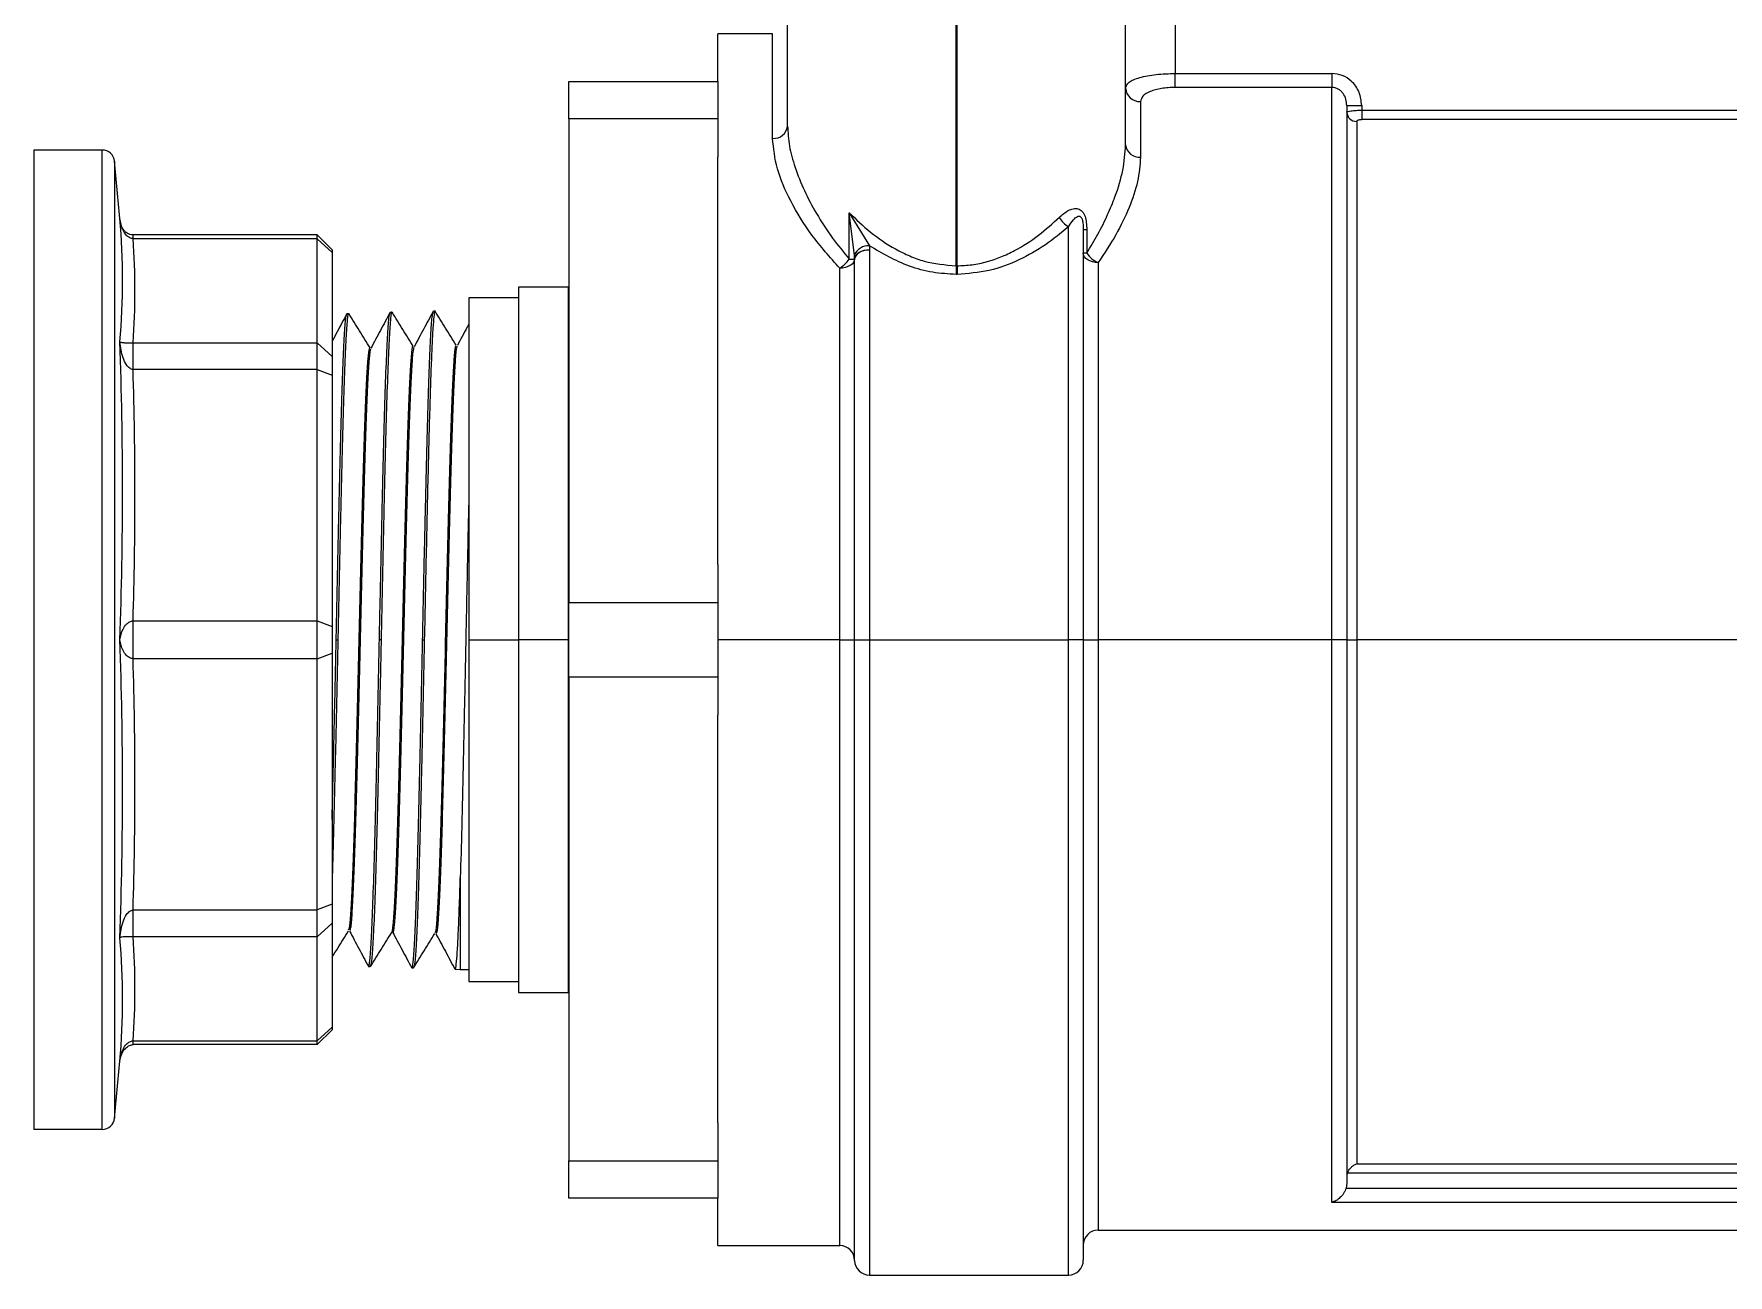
# Model space of a CAD drawing. Header units: centimetres. Extents: x -13594 to 4017, y -3206 to 1780.
# Drawn here: x -7241.1 to -7151.1, y -1927.8 to -1861.9 of the extents above; entities that cross this region are included whole.
import ezdxf

# ---------------------------------------------------------------- set-up
doc = ezdxf.new("R2010")
doc.units = ezdxf.units.CM

msp = doc.modelspace()

# ---------------------------------------------------------------- linework, layer by layer
at = {"color": 7, "linetype": 'Continuous', "lineweight": 25}
for p, q in [((-7201.057, -1866.791), (-7201.057, -1844.58)), ((-7192.11, -1874.21), (-7192.11, -1844.58)), ((-7192.057, -1874.21), (-7192.057, -1844.58)), ((-7183.11, -1867.793), (-7183.11, -1844.58)), ((-7180.471, -1844.58), (-7180.471, -1864.004)), ((-7201.849, -1861.9), (-7204.752, -1861.9)), ((-7204.752, -1864.427), (-7204.752, -1861.9)), ((-7201.849, -1867.446), (-7201.849, -1861.9)), ((-7212.67, -1864.427), (-7204.752, -1864.427)), ((-7212.67, -1866.406), (-7212.67, -1864.427)), ((-7204.752, -1864.427), (-7204.752, -1866.406)), ((-7180.471, -1864.744), (-7180.471, -1864.004)), ((-7180.471, -1864.004), (-7172.158, -1864.004)), ((-7172.158, -1864.004), (-7172.158, -1864.744)), ((-7172.158, -1864.744), (-7180.471, -1864.744)), ((-7172.158, -1894.065), (-7172.158, -1864.744)), ((-7182.319, -1865.489), (-7182.319, -1868.441)), ((-7171.366, -1865.702), (-7171.366, -1894.065)), ((-7171.366, -1865.702), (-7170.574, -1865.702)), ((-7170.574, -1865.702), (-7170.574, -1865.953)), ((-7170.574, -1865.953), (-7170.574, -1866.444)), ((-7170.574, -1865.953), (-7138.374, -1865.953)), ((-7204.752, -1866.406), (-7212.67, -1866.406)), ((-7212.67, -1866.406), (-7212.67, -1892.086)), ((-7204.752, -1866.406), (-7204.752, -1868.423)), ((-7170.838, -1866.547), (-7170.838, -1894.065)), ((-7138.374, -1866.444), (-7170.574, -1866.444)), ((-7237.441, -1868.069), (-7241.067, -1868.069)), ((-7241.067, -1868.069), (-7241.067, -1920.061)), ((-7237.441, -1920.061), (-7237.441, -1868.069)), ((-7236.785, -1868.663), (-7236.785, -1919.467)), ((-7204.752, -1890.069), (-7204.752, -1868.423)), ((-7197.784, -1871.392), (-7196.714, -1873.15)), ((-7197.784, -1873.852), (-7197.784, -1871.392)), ((-7197.5, -1873.641), (-7197.784, -1871.392)), ((-7226.024, -1872.572), (-7235.802, -1872.572)), ((-7235.802, -1872.773), (-7235.802, -1872.572)), ((-7225.232, -1873.364), (-7226.024, -1872.572)), ((-7226.024, -1872.773), (-7226.024, -1872.572)), ((-7186.146, -1894.065), (-7186.146, -1872.148)), ((-7185.354, -1872.297), (-7185.354, -1894.065)), ((-7185.171, -1872.297), (-7185.354, -1872.297)), ((-7185.171, -1872.297), (-7185.171, -1873.535)), ((-7226.024, -1872.773), (-7235.802, -1872.773)), ((-7226.024, -1878.295), (-7226.024, -1872.773)), ((-7226.024, -1872.773), (-7225.232, -1873.504)), ((-7225.232, -1873.364), (-7225.232, -1873.504)), ((-7225.232, -1873.504), (-7225.232, -1879.027)), ((-7196.703, -1873.379), (-7196.703, -1894.065)), ((-7185.171, -1873.535), (-7185.354, -1873.535)), ((-7198.286, -1894.065), (-7198.286, -1874.338)), ((-7197.784, -1873.852), (-7197.494, -1873.852)), ((-7197.494, -1894.065), (-7197.494, -1873.858)), ((-7192.11, -1874.21), (-7192.057, -1874.21)), ((-7192.11, -1874.21), (-7192.11, -1874.666)), ((-7192.057, -1874.21), (-7192.057, -1874.666)), ((-7184.562, -1874.041), (-7184.562, -1894.065)), ((-7212.696, -1875.347), (-7215.335, -1875.347)), ((-7215.335, -1875.347), (-7215.335, -1894.065)), ((-7212.696, -1875.347), (-7212.696, -1894.065)), ((-7192.057, -1874.666), (-7192.11, -1874.666)), ((-7215.335, -1875.921), (-7217.974, -1875.921)), ((-7217.974, -1875.921), (-7217.974, -1894.065)), ((-7224.356, -1876.754), (-7224.445, -1876.757)), ((-7222.061, -1876.682), (-7222.15, -1876.685)), ((-7219.767, -1876.611), (-7219.855, -1876.613)), ((-7235.802, -1879.723), (-7235.802, -1878.295)), ((-7235.802, -1878.295), (-7226.024, -1878.295)), ((-7226.024, -1879.723), (-7226.024, -1878.295)), ((-7226.024, -1878.295), (-7225.232, -1879.027)), ((-7226.024, -1879.723), (-7235.802, -1879.723)), ((-7226.024, -1893.055), (-7226.024, -1879.723)), ((-7226.024, -1879.723), (-7225.232, -1880.026)), ((-7225.232, -1879.027), (-7225.232, -1880.026)), ((-7225.232, -1880.026), (-7225.232, -1893.358)), ((-7204.752, -1890.069), (-7204.752, -1892.086)), ((-7212.67, -1896.045), (-7212.67, -1892.086)), ((-7212.67, -1892.086), (-7204.752, -1892.086)), ((-7204.752, -1892.086), (-7204.752, -1896.045)), ((-7235.802, -1895.075), (-7235.802, -1893.055)), ((-7235.802, -1893.055), (-7226.024, -1893.055)), ((-7226.024, -1895.075), (-7226.024, -1893.055)), ((-7226.024, -1893.055), (-7225.232, -1893.358)), ((-7225.232, -1893.358), (-7225.232, -1894.772)), ((-7225.019, -1894.065), (-7224.929, -1894.065)), ((-7222.634, -1894.065), (-7222.724, -1894.065)), ((-7220.429, -1894.065), (-7220.339, -1894.065)), ((-7217.974, -1894.065), (-7215.335, -1894.065)), ((-7217.974, -1894.065), (-7217.974, -1912.21)), ((-7215.335, -1894.065), (-7215.335, -1912.784)), ((-7212.696, -1894.065), (-7215.335, -1894.065)), ((-7212.696, -1894.065), (-7212.696, -1912.784)), ((-7198.286, -1894.065), (-7204.752, -1894.065)), ((-7198.286, -1894.065), (-7197.494, -1894.065)), ((-7198.286, -1926.23), (-7198.286, -1894.065)), ((-7197.494, -1894.065), (-7196.703, -1894.065)), ((-7197.494, -1927.012), (-7197.494, -1894.065)), ((-7196.703, -1894.065), (-7186.146, -1894.065)), ((-7196.703, -1894.065), (-7196.703, -1927.794)), ((-7185.354, -1894.065), (-7186.146, -1894.065)), ((-7186.146, -1927.794), (-7186.146, -1894.065)), ((-7185.354, -1894.065), (-7185.354, -1927.002)), ((-7185.354, -1894.065), (-7184.562, -1894.065)), ((-7172.158, -1894.065), (-7184.562, -1894.065)), ((-7184.562, -1894.065), (-7184.562, -1925.406)), ((-7172.158, -1923.939), (-7172.158, -1894.065)), ((-7171.366, -1894.065), (-7172.158, -1894.065)), ((-7171.366, -1894.065), (-7171.366, -1922.921)), ((-7171.366, -1894.065), (-7170.838, -1894.065)), ((-7170.838, -1894.065), (-7170.838, -1921.885)), ((-7121.963, -1894.065), (-7170.838, -1894.065)), ((-7226.024, -1895.075), (-7235.802, -1895.075)), ((-7226.024, -1895.075), (-7225.232, -1894.772)), ((-7226.024, -1908.407), (-7226.024, -1895.075)), ((-7225.232, -1894.772), (-7225.232, -1908.104)), ((-7204.752, -1896.045), (-7212.67, -1896.045)), ((-7212.67, -1896.045), (-7212.67, -1921.724)), ((-7204.752, -1896.045), (-7204.752, -1898.061)), ((-7204.752, -1919.707), (-7204.752, -1898.061)), ((-7218.428, -1906.697), (-7218.428, -1911.561)), ((-7235.802, -1908.407), (-7226.024, -1908.407)), ((-7235.802, -1909.835), (-7235.802, -1908.407)), ((-7225.232, -1908.104), (-7226.024, -1908.407)), ((-7226.024, -1909.835), (-7226.024, -1908.407)), ((-7225.232, -1908.104), (-7225.232, -1909.104)), ((-7225.232, -1909.104), (-7226.024, -1909.835)), ((-7225.232, -1909.104), (-7225.232, -1914.626)), ((-7226.024, -1909.835), (-7235.802, -1909.835)), ((-7226.024, -1915.357), (-7226.024, -1909.835)), ((-7223.297, -1911.409), (-7223.208, -1911.412)), ((-7221.002, -1911.481), (-7220.913, -1911.484)), ((-7218.708, -1911.553), (-7218.428, -1911.561)), ((-7218.428, -1911.561), (-7217.974, -1911.561)), ((-7217.974, -1912.21), (-7215.335, -1912.21)), ((-7215.335, -1912.784), (-7212.696, -1912.784)), ((-7225.232, -1914.626), (-7226.024, -1915.357)), ((-7225.232, -1914.767), (-7226.024, -1915.558)), ((-7225.232, -1914.626), (-7225.232, -1914.767)), ((-7235.802, -1915.357), (-7226.024, -1915.357)), ((-7235.802, -1915.558), (-7235.802, -1915.357)), ((-7226.024, -1915.558), (-7235.802, -1915.558)), ((-7226.024, -1915.558), (-7226.024, -1915.357)), ((-7237.441, -1920.061), (-7241.067, -1920.061)), ((-7204.752, -1919.707), (-7204.752, -1921.724)), ((-7212.67, -1921.724), (-7204.752, -1921.724)), ((-7212.67, -1923.703), (-7212.67, -1921.724)), ((-7204.752, -1921.724), (-7204.752, -1923.703)), ((-7170.838, -1921.885), (-7138.552, -1921.885)), ((-7171.366, -1922.921), (-7171.406, -1923.184)), ((-7138.552, -1922.38), (-7171.334, -1922.38)), ((-7204.752, -1923.703), (-7212.67, -1923.703)), ((-7204.752, -1926.23), (-7204.752, -1923.703)), ((-7171.406, -1923.184), (-7138.552, -1923.184)), ((-7138.896, -1923.939), (-7172.158, -1923.939)), ((-7184.562, -1925.406), (-7140.243, -1925.406)), ((-7204.752, -1926.23), (-7198.286, -1926.23)), ((-7196.703, -1927.794), (-7186.146, -1927.794))]:
    msp.add_line(p, q, dxfattribs=at).dxf.unprotected_set("ltscale", 0)
at = {"color": 7, "linetype": 'Continuous', "lineweight": 25, "flags": 128}
for points in [[(-7196.703, -1873.366), (-7196.856, -1873.377), (-7197.003, -1873.405), (-7197.139, -1873.45), (-7197.259, -1873.511), (-7197.357, -1873.584), (-7197.431, -1873.668), (-7197.477, -1873.758), (-7197.494, -1873.852)], [(-7196.703, -1873.379), (-7196.856, -1873.388), (-7197.003, -1873.415), (-7197.139, -1873.459), (-7197.259, -1873.519), (-7197.357, -1873.591), (-7197.431, -1873.674), (-7197.477, -1873.764), (-7197.494, -1873.858)], [(-7184.562, -1874.041), (-7184.717, -1874.031), (-7184.865, -1874.003), (-7185.002, -1873.956), (-7185.122, -1873.893), (-7185.22, -1873.816), (-7185.294, -1873.729), (-7185.339, -1873.634), (-7185.354, -1873.535)], [(-7197.494, -1873.858), (-7197.511, -1873.952), (-7197.557, -1874.042), (-7197.631, -1874.125), (-7197.73, -1874.198), (-7197.849, -1874.257), (-7197.985, -1874.301), (-7198.133, -1874.329), (-7198.286, -1874.338)]]:
    msp.add_lwpolyline(points, dxfattribs=at).dxf.unprotected_set("ltscale", 0)
at = {"color": 7, "linetype": 'Continuous', "lineweight": 25}
for centre, radius, start, end in [((-7182.352, -1864.731), 0.759, 182.76405, 272.52004), ((-7170.857, -1866.038), 0.51, 182.25821, 272.09284), ((-7201.786, -1866.715), 0.733, 265.12018, 354.10015), ((-7237.441, -1868.729), 0.66, 5.67849, 90), ((-7182.384, -1867.713), 0.731, 186.30706, 275.15327), ((-7492.247, -1894.065), 256.722, 4.99831, 5.67849), ((-7273.904, -1874.973), 37.545, 354.99492, 5.00508), ((-7185.303, -1870.88), 1.523, 209.68614, 236.41845), ((-7273.321, -1875.534), 37.621, 355.79113, 4.20887), ((-7196.768, -1873.937), 0.789, 86.03451, 157.9458), ((-7184.08, -1872.841), 1.294, 212.47972, 248.12545), ((-7199.076, -1873.018), 1.538, 300.91901, 327.16713), ((-7454.785, -1886.157), 218.427, 357.92519, 2.07481), ((-7454.686, -1886.389), 218.985, 358.25566, 1.74434), ((-7454.785, -1901.973), 218.427, 357.92519, 2.07481), ((-7454.686, -1901.741), 218.985, 358.25566, 1.74434), ((-7273.904, -1913.157), 37.545, 354.99492, 5.00508), ((-7273.321, -1912.596), 37.621, 355.79113, 4.20887), ((-7492.247, -1894.065), 256.722, 354.32151, 355.00169), ((-7237.441, -1919.402), 0.66, 270, 354.32151), ((-7184.562, -1926.197), 0.792, 90, 180), ((-7198.286, -1927.022), 0.792, 0.71622, 90), ((-7196.703, -1927.002), 0.792, 180.71622, 270), ((-7186.146, -1927.002), 0.792, 270, 0)]:
    msp.add_arc(centre, radius, start, end, dxfattribs=at).dxf.unprotected_set("ltscale", 0)
for points, knots in [([(-7183.11, -1864.767), (-7183.073, -1864.663), (-7182.999, -1864.455), (-7182.499, -1864.245), (-7181.962, -1864.121), (-7181.492, -1864.054), (-7180.989, -1864.012), (-7180.643, -1864.006), (-7180.471, -1864.004)], [0, 0, 0, 0, 0.249451, 0.498546, 0.627638, 0.754044, 0.87806, 1, 1, 1, 1]), ([(-7170.574, -1865.702), (-7170.602, -1865.461), (-7170.657, -1864.979), (-7171.063, -1864.418), (-7171.59, -1864.068), (-7171.968, -1864.025), (-7172.158, -1864.004)], [0, 0, 0, 0, 0.28032, 0.559683, 0.779866, 1, 1, 1, 1]), ([(-7180.471, -1864.744), (-7180.596, -1864.747), (-7180.846, -1864.752), (-7181.202, -1864.796), (-7181.528, -1864.862), (-7181.898, -1864.984), (-7182.243, -1865.188), (-7182.293, -1865.389), (-7182.319, -1865.489)], [0, 0, 0, 0, 0.125876, 0.251081, 0.375759, 0.501431, 0.750517, 1, 1, 1, 1]), ([(-7171.366, -1865.702), (-7171.375, -1865.59), (-7171.393, -1865.364), (-7171.525, -1865.101), (-7171.678, -1864.929), (-7171.821, -1864.827), (-7171.982, -1864.758), (-7172.1, -1864.749), (-7172.158, -1864.744)], [0, 0, 0, 0, 0.250429, 0.500034, 0.630172, 0.750076, 0.877253, 1, 1, 1, 1]), ([(-7171.366, -1866.058), (-7171.362, -1866.05), (-7171.353, -1866.034), (-7171.281, -1866.008), (-7171.166, -1865.986), (-7171.014, -1865.97), (-7170.83, -1865.956), (-7170.676, -1865.954), (-7170.574, -1865.953)], [0, 0, 0, 0, 0.1528826, 0.2873481, 0.5002281, 0.6304555, 0.7573055, 1, 1, 1, 1]), ([(-7201.057, -1866.791), (-7201.036, -1867.142), (-7200.994, -1867.845), (-7200.676, -1869.001), (-7200.195, -1870.203), (-7199.526, -1871.464), (-7198.739, -1872.691), (-7198.087, -1873.483), (-7197.784, -1873.852)], [0, 0, 0, 0, 0.163404, 0.327212, 0.499885, 0.666912, 0.844961, 1, 1, 1, 1]), ([(-7170.838, -1866.547), (-7170.833, -1866.532), (-7170.824, -1866.503), (-7170.756, -1866.468), (-7170.668, -1866.448), (-7170.606, -1866.445), (-7170.574, -1866.444)], [0, 0, 0, 0, 0.280869, 0.559556, 0.779385, 1, 1, 1, 1]), ([(-7198.286, -1874.338), (-7198.803, -1873.755), (-7199.838, -1872.589), (-7200.924, -1870.79), (-7201.691, -1869.035), (-7201.796, -1867.977), (-7201.849, -1867.446)], [0, 0, 0, 0, 0.2498703, 0.5001797, 0.7491492, 1, 1, 1, 1]), ([(-7185.171, -1873.535), (-7184.969, -1873.201), (-7184.554, -1872.518), (-7184.059, -1871.519), (-7183.588, -1870.375), (-7183.201, -1869.112), (-7183.141, -1868.233), (-7183.11, -1867.793)], [0, 0, 0, 0, 0.166925, 0.340869, 0.500999, 0.750204, 1, 1, 1, 1]), ([(-7182.319, -1868.441), (-7182.351, -1868.868), (-7182.416, -1869.721), (-7182.895, -1871.121), (-7183.585, -1872.569), (-7184.237, -1873.551), (-7184.562, -1874.041)], [0, 0, 0, 0, 0.249679, 0.498698, 0.749461, 1, 1, 1, 1]), ([(-7235.802, -1872.773), (-7235.831, -1872.77), (-7235.893, -1872.763), (-7236.019, -1872.711), (-7236.193, -1872.571), (-7236.411, -1872.228), (-7236.465, -1871.91), (-7236.501, -1871.698)], [0, 0, 0, 0, 0.0518207, 0.1095272, 0.2509281, 0.5004265, 1, 1, 1, 1]), ([(-7197.784, -1871.392), (-7197.42, -1871.742), (-7196.691, -1872.443), (-7195.573, -1873.209), (-7194.587, -1873.694), (-7193.535, -1874.089), (-7192.684, -1874.161), (-7192.11, -1874.21)], [0, 0, 0, 0, 0.250318, 0.500708, 0.630429, 0.750788, 1, 1, 1, 1]), ([(-7192.057, -1874.21), (-7191.791, -1874.199), (-7191.25, -1874.177), (-7190.469, -1874.008), (-7189.713, -1873.75), (-7188.77, -1873.307), (-7187.692, -1872.609), (-7186.982, -1871.959), (-7186.626, -1871.634)], [0, 0, 0, 0, 0.123036, 0.249716, 0.370397, 0.499667, 0.749654, 1, 1, 1, 1]), ([(-7186.626, -1871.634), (-7186.471, -1871.5), (-7186.237, -1871.297), (-7185.895, -1871.169), (-7185.678, -1871.163), (-7185.518, -1871.229), (-7185.412, -1871.318), (-7185.325, -1871.442), (-7185.243, -1871.636), (-7185.181, -1871.927), (-7185.175, -1872.167), (-7185.171, -1872.297)], [0, 0, 0, 0, 0.248463, 0.373531, 0.498323, 0.562284, 0.623855, 0.685148, 0.749321, 0.86409, 1, 1, 1, 1]), ([(-7186.146, -1872.148), (-7186.061, -1872.013), (-7185.918, -1871.785), (-7185.72, -1871.603), (-7185.589, -1871.567), (-7185.523, -1871.585), (-7185.478, -1871.625), (-7185.447, -1871.671), (-7185.42, -1871.729), (-7185.386, -1871.841), (-7185.358, -1872.038), (-7185.355, -1872.202), (-7185.354, -1872.297)], [0, 0, 0, 0, 0.296189, 0.498576, 0.567875, 0.623726, 0.653275, 0.682932, 0.714609, 0.749875, 0.856017, 1, 1, 1, 1]), ([(-7235.802, -1872.572), (-7235.853, -1872.571), (-7235.927, -1872.568), (-7236.065, -1872.519), (-7236.174, -1872.451), (-7236.279, -1872.348), (-7236.368, -1872.215), (-7236.436, -1872.059), (-7236.46, -1871.956), (-7236.473, -1871.9)], [0, 0, 0, 0, 0.233539, 0.34243, 0.44947, 0.562572, 0.688038, 0.833294, 1, 1, 1, 1]), ([(-7186.146, -1872.148), (-7186.541, -1872.473), (-7187.331, -1873.121), (-7188.742, -1873.928), (-7190.327, -1874.539), (-7191.481, -1874.623), (-7192.057, -1874.666)], [0, 0, 0, 0, 0.25056, 0.500775, 0.750585, 1, 1, 1, 1]), ([(-7196.714, -1873.15), (-7196.711, -1873.19), (-7196.705, -1873.262), (-7196.703, -1873.335), (-7196.703, -1873.366)], [0, 0, 0, 0, 0.559998, 1, 1, 1, 1]), ([(-7192.11, -1874.666), (-7192.525, -1874.644), (-7193.373, -1874.598), (-7194.996, -1874.153), (-7196.03, -1873.549), (-7196.714, -1873.15)], [0, 0, 0, 0, 0.245621, 0.500981, 1, 1, 1, 1]), ([(-7196.703, -1873.366), (-7196.703, -1873.369), (-7196.703, -1873.373), (-7196.703, -1873.377), (-7196.703, -1873.379)], [0, 0, 0, 0, 0.56, 1, 1, 1, 1]), ([(-7197.494, -1873.852), (-7197.495, -1873.813), (-7197.496, -1873.742), (-7197.499, -1873.672), (-7197.5, -1873.641)], [0, 0, 0, 0, 0.560001, 1, 1, 1, 1]), ([(-7197.494, -1873.858), (-7197.494, -1873.857), (-7197.494, -1873.855), (-7197.494, -1873.853), (-7197.494, -1873.852)], [0, 0, 0, 0, 0.56, 1, 1, 1, 1]), ([(-7224.457, -1876.767), (-7224.626, -1877.082), (-7224.885, -1877.564), (-7225.143, -1878.045), (-7225.232, -1878.211)], [0, 0, 0, 0, 0.654955, 1, 1, 1, 1]), ([(-7225.019, -1894.065), (-7224.995, -1892.933), (-7224.947, -1890.67), (-7224.875, -1887.404), (-7224.803, -1884.393), (-7224.732, -1881.754), (-7224.66, -1879.584), (-7224.588, -1877.983), (-7224.517, -1876.952), (-7224.469, -1876.822), (-7224.445, -1876.757)], [0, 0, 0, 0, 0.124943, 0.249903, 0.374879, 0.49987, 0.624879, 0.749903, 0.874943, 1, 1, 1, 1]), ([(-7224.345, -1876.803), (-7224.349, -1876.785), (-7224.376, -1876.644), (-7224.427, -1877.019), (-7224.499, -1877.962), (-7224.571, -1879.587), (-7224.643, -1881.751), (-7224.714, -1884.392), (-7224.786, -1887.403), (-7224.858, -1890.669), (-7224.906, -1892.933), (-7224.929, -1894.065)], [0, 0, 0, 0, 0.018261, 0.141034, 0.263791, 0.386532, 0.509258, 0.631967, 0.754661, 0.877338, 1, 1, 1, 1]), ([(-7223.22, -1878.575), (-7223.409, -1878.271), (-7223.786, -1877.662), (-7224.163, -1877.054), (-7224.352, -1876.75)], [0, 0, 0, 0, 0.499984, 1, 1, 1, 1]), ([(-7222.162, -1876.697), (-7222.332, -1877.012), (-7222.67, -1877.643), (-7223.009, -1878.273), (-7223.178, -1878.589)], [0, 0, 0, 0, 0.500019, 1, 1, 1, 1]), ([(-7222.724, -1894.065), (-7222.7, -1892.929), (-7222.652, -1890.656), (-7222.58, -1887.376), (-7222.509, -1884.353), (-7222.437, -1881.703), (-7222.365, -1879.524), (-7222.293, -1877.917), (-7222.222, -1876.881), (-7222.174, -1876.751), (-7222.15, -1876.685)], [0, 0, 0, 0, 0.1249436, 0.2499033, 0.3748791, 0.499871, 0.6248791, 0.7499033, 0.8749436, 1, 1, 1, 1]), ([(-7222.047, -1876.744), (-7222.052, -1876.72), (-7222.08, -1876.571), (-7222.132, -1876.946), (-7222.204, -1877.896), (-7222.276, -1879.527), (-7222.348, -1881.7), (-7222.419, -1884.352), (-7222.491, -1887.375), (-7222.563, -1890.655), (-7222.611, -1892.929), (-7222.634, -1894.065)], [0, 0, 0, 0, 0.022637, 0.144863, 0.267073, 0.389266, 0.511445, 0.633607, 0.755754, 0.877885, 1, 1, 1, 1]), ([(-7220.923, -1878.507), (-7221.111, -1878.203), (-7221.488, -1877.595), (-7221.866, -1876.986), (-7222.054, -1876.682)], [0, 0, 0, 0, 0.499986, 1, 1, 1, 1]), ([(-7219.864, -1876.617), (-7220.033, -1876.932), (-7220.372, -1877.563), (-7220.71, -1878.194), (-7220.88, -1878.509)], [0, 0, 0, 0, 0.500018, 1, 1, 1, 1]), ([(-7220.429, -1894.065), (-7220.405, -1892.924), (-7220.357, -1890.642), (-7220.285, -1887.349), (-7220.214, -1884.313), (-7220.142, -1881.653), (-7220.07, -1879.463), (-7219.998, -1877.855), (-7219.932, -1876.867), (-7219.889, -1876.74), (-7219.87, -1876.684)], [0, 0, 0, 0, 0.128302, 0.2566205, 0.3849555, 0.5133069, 0.6416749, 0.7700593, 0.8984602, 1, 1, 1, 1]), ([(-7219.774, -1876.642), (-7219.777, -1876.637), (-7219.797, -1876.609), (-7219.834, -1876.883), (-7219.885, -1877.476), (-7219.935, -1878.415), (-7219.986, -1879.645), (-7220.036, -1881.152), (-7220.087, -1882.905), (-7220.137, -1884.871), (-7220.188, -1887.012), (-7220.238, -1889.287), (-7220.289, -1891.653), (-7220.323, -1893.261), (-7220.339, -1894.065)], [0, 0, 0, 0, 0.017622, 0.106969, 0.196309, 0.28564, 0.374963, 0.464279, 0.553586, 0.642885, 0.732176, 0.821458, 0.910733, 1, 1, 1, 1]), ([(-7218.65, -1878.426), (-7218.838, -1878.123), (-7219.215, -1877.515), (-7219.592, -1876.908), (-7219.781, -1876.604)], [0, 0, 0, 0, 0.499996, 1, 1, 1, 1]), ([(-7217.981, -1877.313), (-7218.012, -1877.372), (-7218.213, -1877.746), (-7218.414, -1878.12), (-7218.583, -1878.435)], [0, 0, 0, 0, 0.157089, 1, 1, 1, 1]), ([(-7235.802, -1879.723), (-7235.831, -1879.718), (-7235.893, -1879.705), (-7236.019, -1879.63), (-7236.193, -1879.435), (-7236.411, -1878.964), (-7236.465, -1878.535), (-7236.501, -1878.249)], [0, 0, 0, 0, 0.051821, 0.109527, 0.250928, 0.500426, 1, 1, 1, 1]), ([(-7236.501, -1878.249), (-7236.465, -1878.263), (-7236.411, -1878.283), (-7236.193, -1878.298), (-7236.019, -1878.301), (-7235.893, -1878.299), (-7235.831, -1878.296), (-7235.802, -1878.295)], [0, 0, 0, 0, 0.499556, 0.749062, 0.890459, 0.94817, 1, 1, 1, 1]), ([(-7223.239, -1878.627), (-7223.25, -1878.612), (-7223.284, -1878.565), (-7223.342, -1879.099), (-7223.412, -1880.185), (-7223.483, -1881.816), (-7223.553, -1883.892), (-7223.624, -1886.346), (-7223.694, -1889.084), (-7223.764, -1892.006), (-7223.835, -1895.004), (-7223.905, -1897.966), (-7223.976, -1900.783), (-7224.046, -1903.35), (-7224.116, -1905.572), (-7224.187, -1907.373), (-7224.257, -1908.659), (-7224.32, -1909.398), (-7224.36, -1909.449), (-7224.376, -1909.47)], [0, 0, 0, 0, 0.028604, 0.090602, 0.152592, 0.214572, 0.276544, 0.338507, 0.400461, 0.462406, 0.524343, 0.58627, 0.648189, 0.710099, 0.772001, 0.833893, 0.895777, 0.957652, 1, 1, 1, 1]), ([(-7224.299, -1909.503), (-7224.28, -1909.48), (-7224.237, -1909.431), (-7224.17, -1908.665), (-7224.1, -1907.374), (-7224.029, -1905.574), (-7223.959, -1903.352), (-7223.888, -1900.784), (-7223.818, -1897.967), (-7223.748, -1895.004), (-7223.677, -1892.006), (-7223.607, -1889.083), (-7223.536, -1886.344), (-7223.466, -1883.89), (-7223.396, -1881.815), (-7223.325, -1880.179), (-7223.255, -1879.109), (-7223.204, -1878.593), (-7223.176, -1878.616), (-7223.172, -1878.619)], [0, 0, 0, 0, 0.052386, 0.114766, 0.177155, 0.239552, 0.301959, 0.364374, 0.426798, 0.489231, 0.551673, 0.614124, 0.676583, 0.739052, 0.801529, 0.864015, 0.92651, 0.989014, 1, 1, 1, 1]), ([(-7220.944, -1878.502), (-7220.946, -1878.496), (-7220.971, -1878.402), (-7221.019, -1878.759), (-7221.09, -1879.607), (-7221.16, -1881.053), (-7221.23, -1882.964), (-7221.301, -1885.29), (-7221.371, -1887.939), (-7221.441, -1890.814), (-7221.512, -1893.809), (-7221.582, -1896.812), (-7221.653, -1899.713), (-7221.723, -1902.404), (-7221.793, -1904.786), (-7221.864, -1906.766), (-7221.934, -1908.293), (-7222.005, -1909.226), (-7222.052, -1909.648), (-7222.077, -1909.591), (-7222.078, -1909.589)], [0, 0, 0, 0, 0.004152, 0.066317, 0.128474, 0.190622, 0.252761, 0.314892, 0.377013, 0.439126, 0.50123, 0.563325, 0.625412, 0.687489, 0.749558, 0.811618, 0.873669, 0.935712, 0.997745, 1, 1, 1, 1]), ([(-7222.005, -1909.561), (-7221.999, -1909.577), (-7221.97, -1909.661), (-7221.917, -1909.241), (-7221.847, -1908.292), (-7221.777, -1906.769), (-7221.706, -1904.788), (-7221.636, -1902.405), (-7221.565, -1899.714), (-7221.495, -1896.813), (-7221.425, -1893.809), (-7221.354, -1890.814), (-7221.284, -1887.938), (-7221.213, -1885.288), (-7221.143, -1882.964), (-7221.073, -1881.046), (-7221.002, -1879.625), (-7220.936, -1878.732), (-7220.893, -1878.598), (-7220.873, -1878.538)], [0, 0, 0, 0, 0.014745, 0.076913, 0.13909, 0.201275, 0.263469, 0.325673, 0.387885, 0.450105, 0.512335, 0.574573, 0.636821, 0.699077, 0.761342, 0.823615, 0.885898, 0.948189, 1, 1, 1, 1]), ([(-7218.656, -1878.487), (-7218.67, -1878.489), (-7218.706, -1878.494), (-7218.767, -1879.142), (-7218.837, -1880.352), (-7218.907, -1882.097), (-7218.978, -1884.276), (-7219.048, -1886.82), (-7219.119, -1889.63), (-7219.189, -1892.604), (-7219.259, -1895.631), (-7219.33, -1898.6), (-7219.4, -1901.399), (-7219.47, -1903.927), (-7219.541, -1906.087), (-7219.611, -1907.81), (-7219.682, -1908.989), (-7219.738, -1909.599), (-7219.772, -1909.599), (-7219.782, -1909.599)], [0, 0, 0, 0, 0.035365, 0.097978, 0.160582, 0.223178, 0.285764, 0.348342, 0.410911, 0.473471, 0.536022, 0.598565, 0.661099, 0.723624, 0.78614, 0.848647, 0.911146, 0.973636, 1, 1, 1, 1]), ([(-7219.709, -1909.617), (-7219.695, -1909.622), (-7219.656, -1909.634), (-7219.594, -1908.998), (-7219.524, -1907.81), (-7219.454, -1906.089), (-7219.383, -1903.929), (-7219.313, -1901.4), (-7219.243, -1898.6), (-7219.172, -1895.631), (-7219.102, -1892.604), (-7219.031, -1889.629), (-7218.961, -1886.818), (-7218.891, -1884.274), (-7218.82, -1882.095), (-7218.75, -1880.349), (-7218.679, -1879.143), (-7218.622, -1878.509), (-7218.588, -1878.499), (-7218.577, -1878.496)], [0, 0, 0, 0, 0.03927, 0.101383, 0.163505, 0.225636, 0.287775, 0.349924, 0.412081, 0.474246, 0.536421, 0.598604, 0.660796, 0.722997, 0.785206, 0.847425, 0.909651, 0.971887, 1, 1, 1, 1]), ([(-7236.501, -1894.065), (-7236.465, -1893.872), (-7236.411, -1893.583), (-7236.193, -1893.261), (-7236.019, -1893.125), (-7235.893, -1893.07), (-7235.831, -1893.06), (-7235.802, -1893.055)], [0, 0, 0, 0, 0.499556, 0.749062, 0.890459, 0.94817, 1, 1, 1, 1]), ([(-7235.802, -1895.075), (-7235.831, -1895.07), (-7235.893, -1895.06), (-7236.019, -1895.005), (-7236.193, -1894.869), (-7236.411, -1894.547), (-7236.465, -1894.258), (-7236.501, -1894.065)], [0, 0, 0, 0, 0.051821, 0.109527, 0.250928, 0.500426, 1, 1, 1, 1]), ([(-7225.232, -1903.601), (-7225.209, -1902.646), (-7225.162, -1900.716), (-7225.09, -1897.455), (-7225.043, -1895.195), (-7225.019, -1894.065)], [0, 0, 0, 0, 0.32831, 0.664133, 1, 1, 1, 1]), ([(-7224.929, -1894.065), (-7224.953, -1895.196), (-7225.001, -1897.458), (-7225.073, -1900.731), (-7225.145, -1903.704), (-7225.198, -1905.749), (-7225.227, -1906.608), (-7225.232, -1906.764)], [0, 0, 0, 0, 0.236908, 0.473785, 0.710632, 0.947448, 1, 1, 1, 1]), ([(-7223.316, -1911.322), (-7223.31, -1911.356), (-7223.28, -1911.523), (-7223.226, -1911.155), (-7223.154, -1910.205), (-7223.082, -1908.582), (-7223.011, -1906.415), (-7222.939, -1903.769), (-7222.867, -1900.75), (-7222.795, -1897.474), (-7222.748, -1895.201), (-7222.724, -1894.065)], [0, 0, 0, 0, 0.031437, 0.152453, 0.273484, 0.394531, 0.515593, 0.636672, 0.757765, 0.878875, 1, 1, 1, 1]), ([(-7222.634, -1894.065), (-7222.658, -1895.202), (-7222.706, -1897.474), (-7222.778, -1900.751), (-7222.85, -1903.771), (-7222.921, -1906.416), (-7222.993, -1908.589), (-7223.065, -1910.191), (-7223.136, -1911.221), (-7223.184, -1911.348), (-7223.208, -1911.412)], [0, 0, 0, 0, 0.125056, 0.250097, 0.375121, 0.500129, 0.625121, 0.750097, 0.875056, 1, 1, 1, 1]), ([(-7221.017, -1911.411), (-7221.012, -1911.438), (-7220.984, -1911.594), (-7220.931, -1911.223), (-7220.859, -1910.273), (-7220.787, -1908.642), (-7220.716, -1906.466), (-7220.644, -1903.809), (-7220.572, -1900.778), (-7220.5, -1897.488), (-7220.453, -1895.206), (-7220.429, -1894.065)], [0, 0, 0, 0, 0.025384, 0.147156, 0.268944, 0.390748, 0.512567, 0.634402, 0.756252, 0.878118, 1, 1, 1, 1]), ([(-7220.339, -1894.065), (-7220.363, -1895.206), (-7220.411, -1897.488), (-7220.483, -1900.779), (-7220.555, -1903.811), (-7220.626, -1906.467), (-7220.698, -1908.649), (-7220.77, -1910.258), (-7220.842, -1911.292), (-7220.889, -1911.42), (-7220.913, -1911.484)], [0, 0, 0, 0, 0.125056, 0.250096, 0.375121, 0.500129, 0.625121, 0.750096, 0.875056, 1, 1, 1, 1]), ([(-7218.707, -1911.519), (-7218.703, -1911.529), (-7218.681, -1911.584), (-7218.641, -1911.313), (-7218.588, -1910.698), (-7218.535, -1909.694), (-7218.482, -1908.384), (-7218.446, -1907.259), (-7218.428, -1906.697)], [0, 0, 0, 0, 0.045109, 0.236051, 0.427011, 0.617989, 0.808985, 1, 1, 1, 1]), ([(-7236.501, -1909.881), (-7236.465, -1909.595), (-7236.411, -1909.166), (-7236.193, -1908.695), (-7236.019, -1908.5), (-7235.893, -1908.425), (-7235.831, -1908.413), (-7235.802, -1908.407)], [0, 0, 0, 0, 0.499556, 0.749062, 0.890459, 0.94817, 1, 1, 1, 1]), ([(-7225.232, -1910.913), (-7225.133, -1910.753), (-7224.845, -1910.289), (-7224.558, -1909.825), (-7224.369, -1909.521)], [0, 0, 0, 0, 0.344552, 1, 1, 1, 1]), ([(-7224.311, -1909.533), (-7224.146, -1909.84), (-7223.813, -1910.461), (-7223.479, -1911.082), (-7223.31, -1911.398)], [0, 0, 0, 0, 0.492568, 1, 1, 1, 1]), ([(-7235.802, -1909.835), (-7235.831, -1909.834), (-7235.893, -1909.832), (-7236.019, -1909.83), (-7236.193, -1909.832), (-7236.411, -1909.847), (-7236.465, -1909.868), (-7236.501, -1909.881)], [0, 0, 0, 0, 0.0518207, 0.1095272, 0.2509281, 0.5004265, 1, 1, 1, 1]), ([(-7223.202, -1911.413), (-7223.014, -1911.109), (-7222.637, -1910.501), (-7222.259, -1909.893), (-7222.071, -1909.589)], [0, 0, 0, 0, 0.500014, 1, 1, 1, 1]), ([(-7222.03, -1909.579), (-7221.86, -1909.895), (-7221.52, -1910.529), (-7221.181, -1911.161), (-7221.011, -1911.478)], [0, 0, 0, 0, 0.499853, 1, 1, 1, 1]), ([(-7220.907, -1911.483), (-7220.718, -1911.179), (-7220.341, -1910.571), (-7219.964, -1909.963), (-7219.775, -1909.659)], [0, 0, 0, 0, 0.500013, 1, 1, 1, 1]), ([(-7219.732, -1909.658), (-7219.562, -1909.973), (-7219.224, -1910.604), (-7218.885, -1911.234), (-7218.716, -1911.55)], [0, 0, 0, 0, 0.499981, 1, 1, 1, 1]), ([(-7236.501, -1916.432), (-7236.465, -1916.22), (-7236.411, -1915.902), (-7236.193, -1915.559), (-7236.019, -1915.419), (-7235.893, -1915.368), (-7235.831, -1915.361), (-7235.802, -1915.357)], [0, 0, 0, 0, 0.499556, 0.749062, 0.890459, 0.94817, 1, 1, 1, 1]), ([(-7236.501, -1916.432), (-7236.477, -1916.3), (-7236.433, -1916.053), (-7236.24, -1915.763), (-7236.044, -1915.615), (-7235.897, -1915.564), (-7235.832, -1915.56), (-7235.802, -1915.558)], [0, 0, 0, 0, 0.329853, 0.618646, 0.840237, 0.925409, 1, 1, 1, 1]), ([(-7171.334, -1922.38), (-7171.31, -1922.324), (-7171.255, -1922.199), (-7171.134, -1922.065), (-7170.993, -1921.951), (-7170.896, -1921.91), (-7170.838, -1921.885)], [0, 0, 0, 0, 0.225405, 0.499649, 0.704928, 1, 1, 1, 1]), ([(-7171.334, -1922.38), (-7171.343, -1922.411), (-7171.362, -1922.474), (-7171.365, -1922.539), (-7171.366, -1922.571)], [0, 0, 0, 0, 0.49992, 1, 1, 1, 1]), ([(-7171.406, -1923.184), (-7171.423, -1923.231), (-7171.459, -1923.33), (-7171.563, -1923.508), (-7171.723, -1923.692), (-7171.936, -1923.853), (-7172.084, -1923.91), (-7172.158, -1923.939)], [0, 0, 0, 0, 0.119429, 0.250632, 0.500221, 0.749222, 1, 1, 1, 1])]:
    msp.add_open_spline(points, degree=3, knots=knots, dxfattribs=at).dxf.unprotected_set("ltscale", 0)
for points in [[(-7217.974, -1886.338), (-7218.002, -1887.574), (-7218.057, -1890.046), (-7218.111, -1892.726), (-7218.139, -1894.065)], [(-7218.139, -1894.065), (-7218.163, -1895.242), (-7218.211, -1897.595), (-7218.283, -1900.972), (-7218.356, -1904.106), (-7218.404, -1905.833), (-7218.428, -1906.697)]]:
    msp.add_open_spline(points, degree=3, dxfattribs=at).dxf.unprotected_set("ltscale", 0)

doc.saveas('drawing.dxf')
